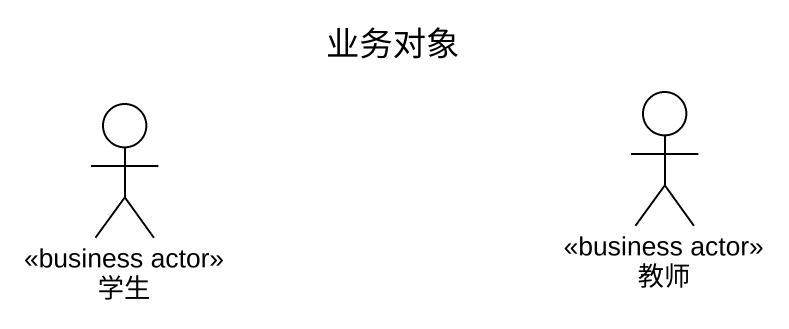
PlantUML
@startuml
title 业务对象
actor 教师 <<business actor>>
actor 学生 <<business actor>>
@enduml
